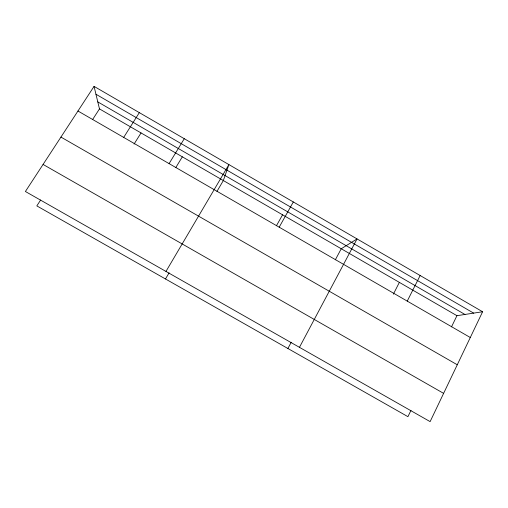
<?xml version="1.0" encoding="UTF-8"?>
<svg xmlns="http://www.w3.org/2000/svg" width="508" height="508" viewBox="0 0 508 508"><rect width="100%" height="100%" fill="white"/><g stroke="black" fill="none" stroke-linecap="round" stroke-linejoin="round"><path stroke-width="0.76" d="M482.6 311.747L430.117 421.627L25.4 191.503L94.056 86.373L482.6 311.747L456.94 315.69L99.479 108.896L94.056 86.373M410.985 410.362L407.924 416.668L36.83 205.892L40.64 199.993M451.517 326.86L456.94 315.69M407.245 301.117L420.148 275.52M393.351 294.176L399.364 282.385M299.453 347.332L357.054 238.925L341.243 248.761L335.344 259.791M287.896 348.488L291.224 342.265M276.422 225.774L282.569 214.814M279.19 227.184L293.313 201.949M165.494 278.968L169.107 272.821M216.941 191.433L223.336 180.55L228.905 164.592L165.97 271.431M175.755 167.653L182.321 156.826M169.088 163.614L184.277 138.703M134.074 144.062L141.04 132.937M123.692 137.408L139.325 112.63M92.754 119.31L99.479 108.896M43.072 164.44L443.617 393.37M60.941 137.077L457.27 364.776M77.965 111.011L470.294 337.515M95.948 94.24L473.653 313.119M97.79 101.886L464.941 314.458"/></g></svg>
